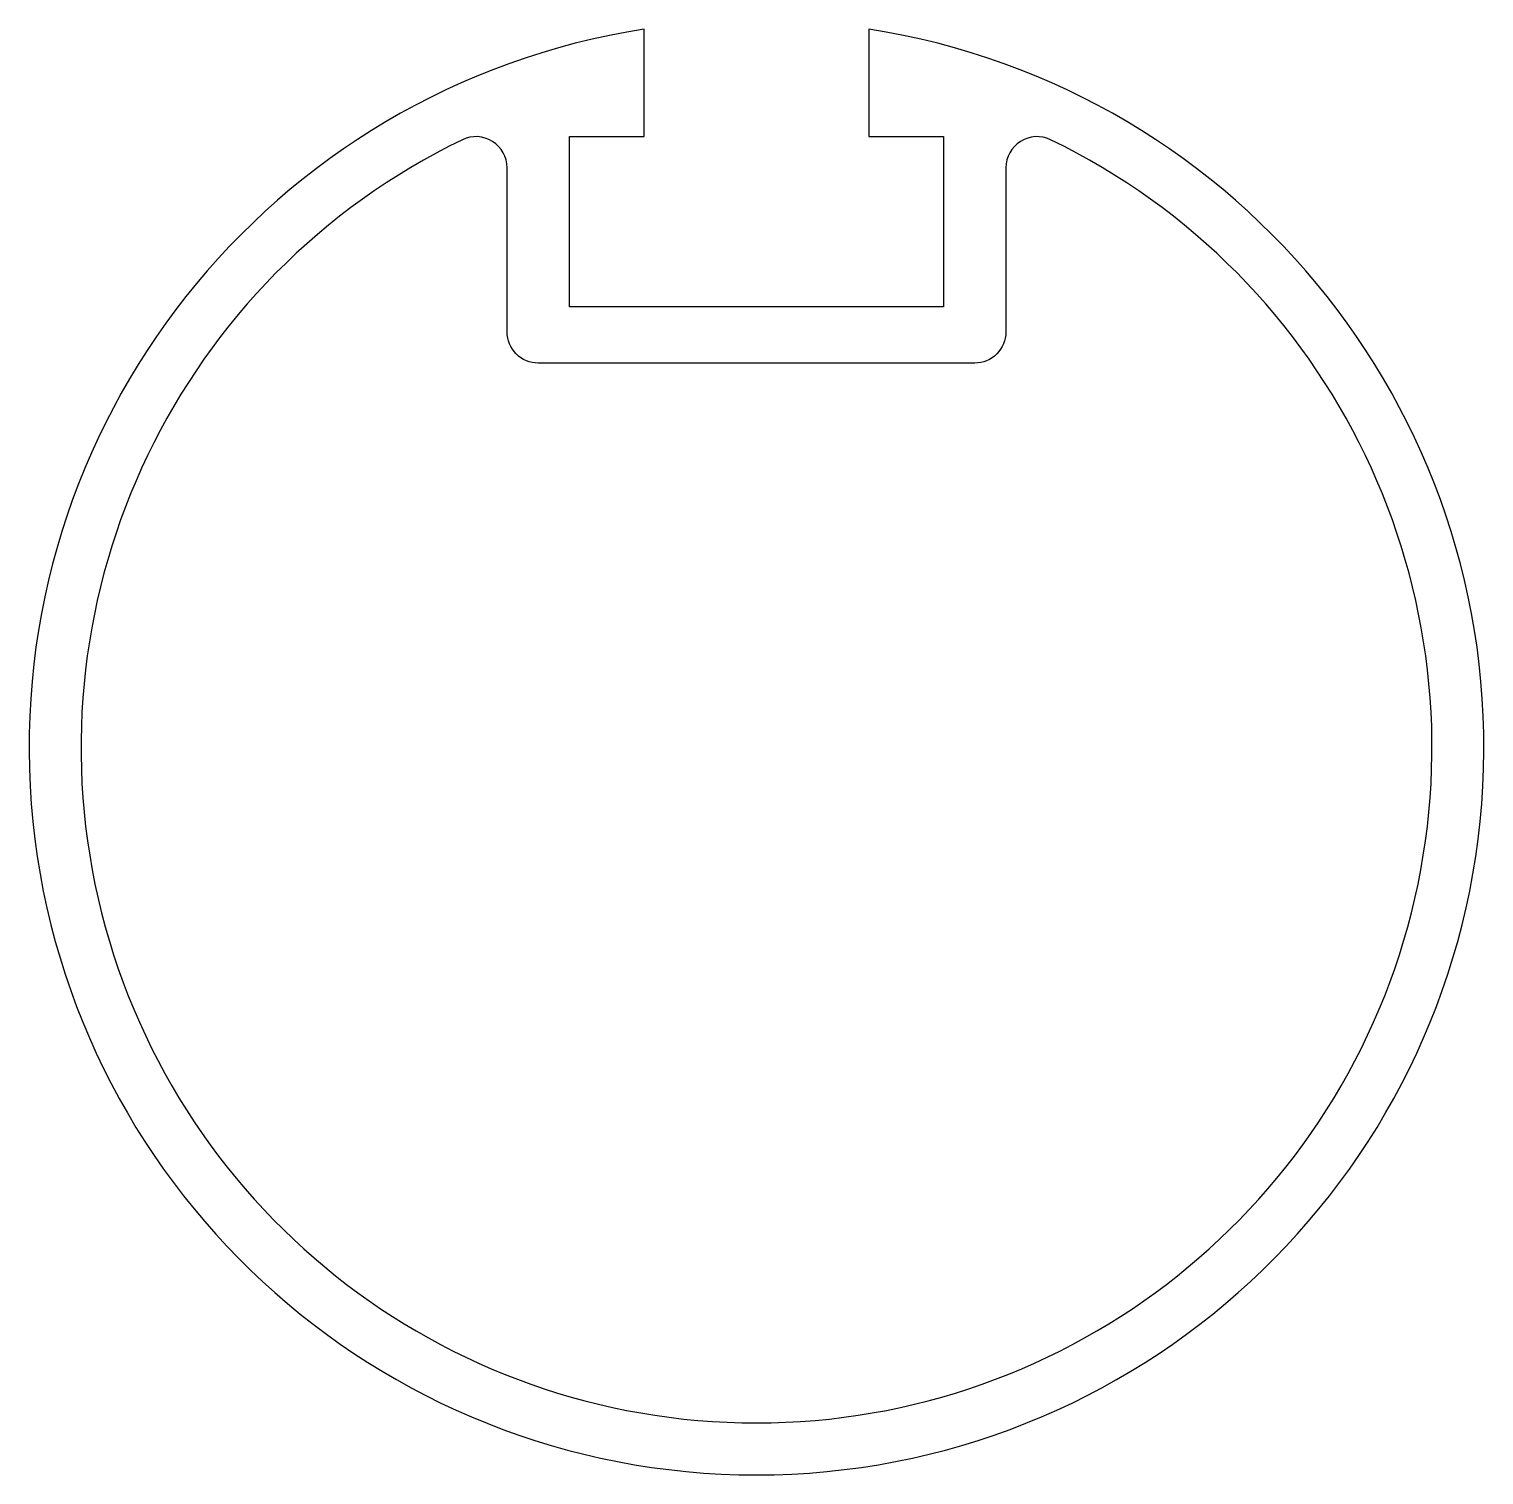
# Model space of a CAD drawing. Extents: x 207.7 to 277.7, y 202.5 to 272.1.
import ezdxf

# ---------------------------------------------------------------- set-up
doc = ezdxf.new("R2010")
doc.units = 0
doc.layers.add('ANA', color=220, linetype='CONTINUOUS')

msp = doc.modelspace()

# ---------------------------------------------------------------- linework, layer by layer
at = {"layer": 'ANA'}
for points in [[(251.665, 258.749), (233.665, 258.749), (233.665, 266.949), (237.265, 266.949), (237.265, 272.122, 12.885355), (248.065, 272.122), (248.065, 266.949), (251.665, 266.949)], [(230.665, 257.549), (230.665, 265.448, 0.55326), (228.512, 266.798, 4.363414), (256.818, 266.798, 0.55326), (254.665, 265.448), (254.665, 257.549, -0.414214), (253.165, 256.049), (232.165, 256.049, -0.414214)]]:
    msp.add_lwpolyline(points, format="xyb", close=True, dxfattribs=at)

doc.saveas('drawing.dxf')
